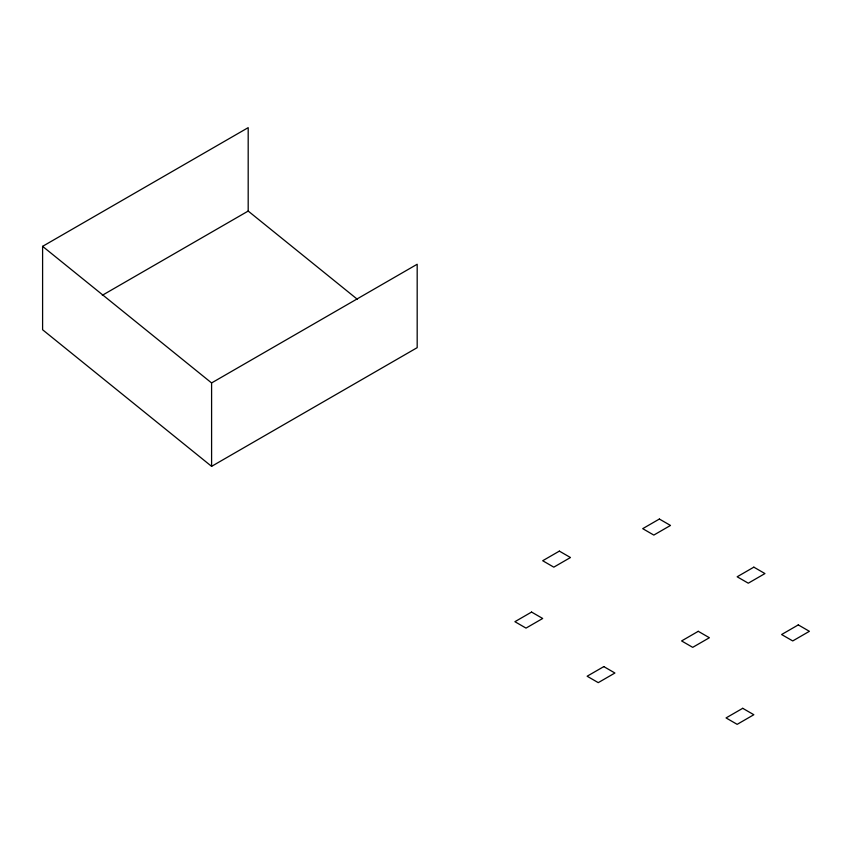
<?xml version="1.0" encoding="UTF-8"?>
<svg xmlns="http://www.w3.org/2000/svg" width="852" height="852" viewBox="0 0 852 852"><rect width="100%" height="100%" fill="white"/><g stroke="black" fill="none" stroke-linecap="round" stroke-linejoin="round"><path stroke-width="1.28" d="M211.594 466.353L211.594 382.942L417.182 264.248L417.182 347.659L211.594 466.353L42.6 329.756L42.6 246.345L248.188 127.651L248.188 211.062L357.425 299.35M102.325 295.282L248.188 211.062M42.6 246.345L211.594 382.942M559.359 551.116L542.692 560.733L553.8 567.155L570.467 557.527L559.359 551.116M659.373 519.038L642.706 528.655L653.814 535.077L670.492 525.45L659.373 519.038M531.573 612.066L514.906 621.694L526.014 628.105L542.692 618.477L531.573 612.066M753.839 567.155L737.161 576.783L748.28 583.194L764.947 573.566L753.839 567.155M603.812 666.605L587.134 676.222L598.253 682.644L614.92 673.016L603.812 666.605M698.267 631.311L681.6 640.938L692.708 647.35L709.386 637.733L698.267 631.311M798.292 624.899L781.614 634.527L792.733 640.938L809.4 631.311L798.292 624.899M742.72 708.31L726.053 717.927L737.161 724.349L753.839 714.721L742.72 708.31"/></g></svg>
